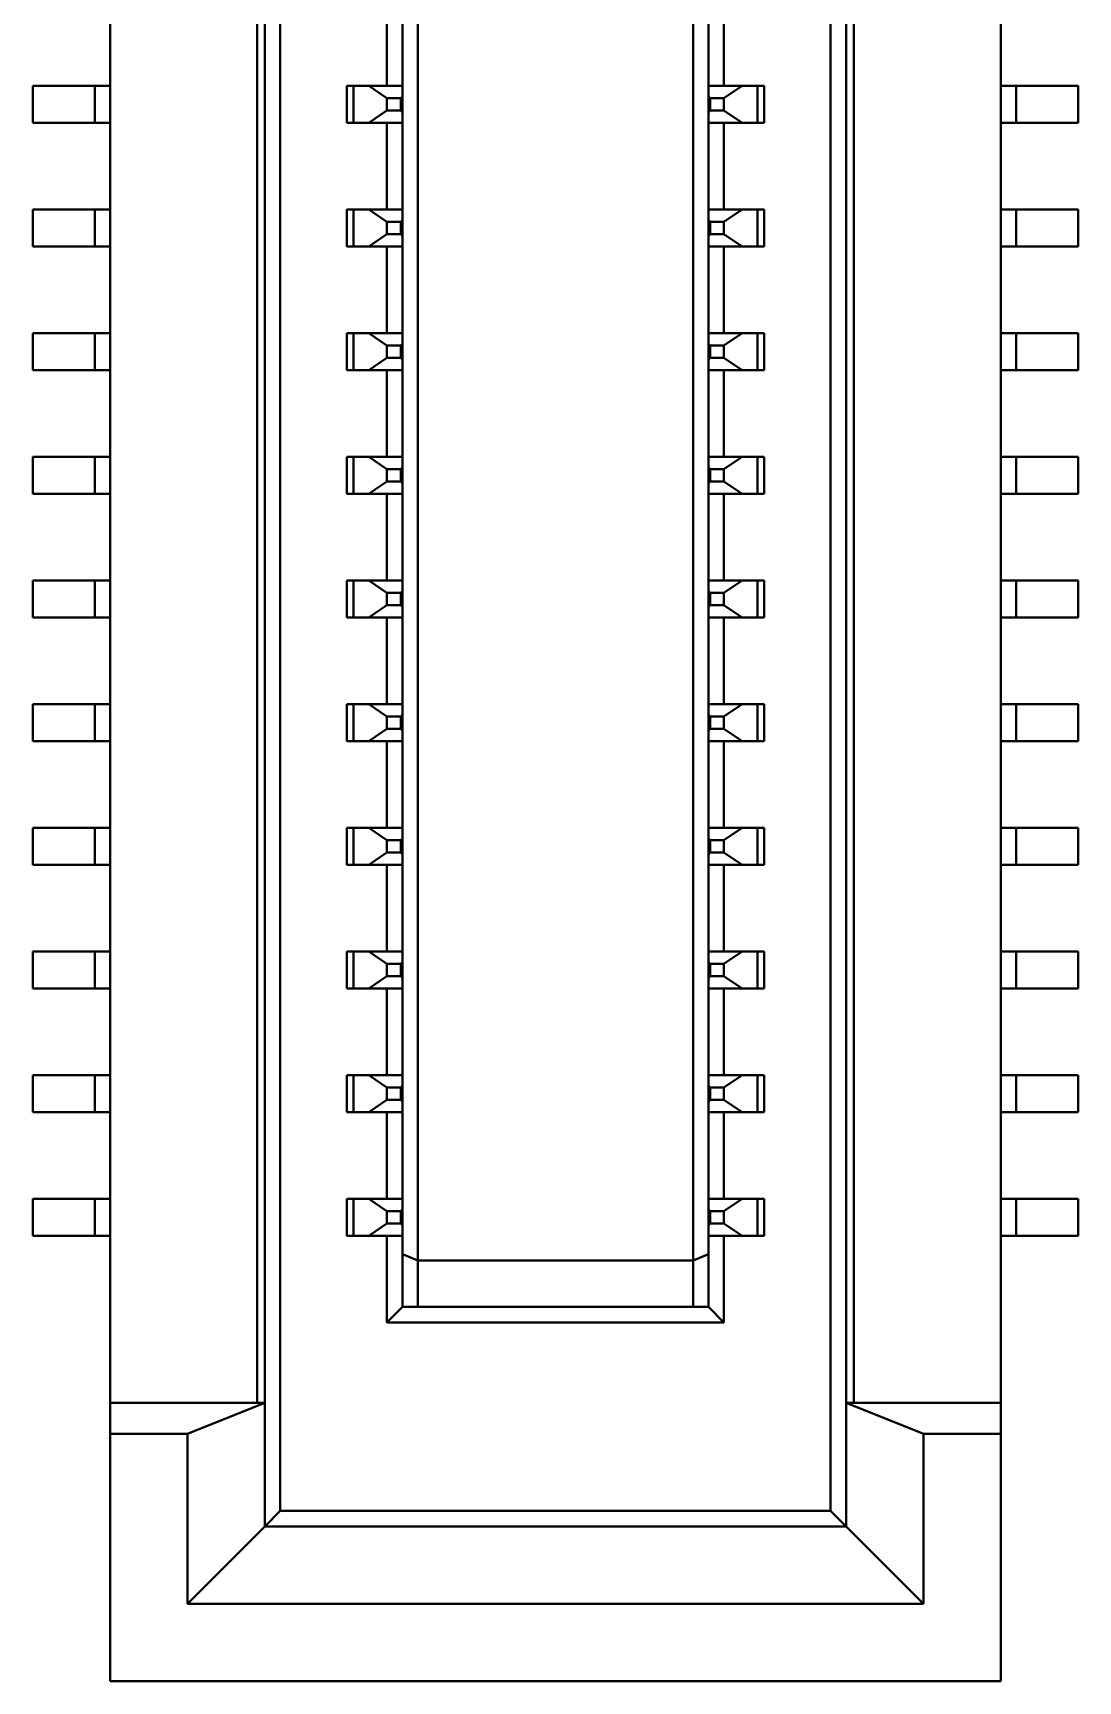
# Model space of a CAD drawing. Header units: millimetres. Extents: x 15 to 205, y 5 to 292.
# Drawn here: x 92.27 to 95.65, y 221.57 to 226.9 of the extents above; entities that cross this region are included whole.
import ezdxf

# ---------------------------------------------------------------- set-up
doc = ezdxf.new("R2010")
doc.units = ezdxf.units.MM
doc.layers.add('Geometries', color=7, linetype='Continuous')

msp = doc.modelspace()

# ---------------------------------------------------------------- linework, layer by layer
at = {"layer": 'Geometries', "linetype": 'Continuous', "lineweight": 40}
for p, q in [((93.0693, 243.6223), (93.0693, 222.1223)), ((94.8493, 222.1223), (94.8493, 243.6223)), ((92.9943, 243.2723), (92.9943, 222.4723)), ((93.0193, 243.2723), (93.0193, 222.4723)), ((94.8993, 243.2723), (94.8993, 222.4723)), ((94.9243, 222.4723), (94.9243, 243.2723)), ((93.5143, 222.9323), (93.5143, 242.8123)), ((94.4043, 242.8123), (94.4043, 222.9323)), ((92.5193, 227.0123), (92.5193, 226.7323)), ((93.4143, 226.7323), (93.4143, 227.0123)), ((93.4643, 227.0123), (93.4643, 226.7323)), ((94.4543, 226.7323), (94.4543, 227.0123)), ((94.5043, 227.0123), (94.5043, 226.7323)), ((95.3993, 227.0123), (95.3993, 226.7323)), ((92.4693, 226.7323), (92.2693, 226.7323)), ((92.2693, 226.6123), (92.2693, 226.7323)), ((92.4693, 226.7323), (92.5193, 226.7323)), ((92.4693, 226.7323), (92.4693, 226.6123)), ((92.5193, 226.7323), (92.5193, 226.6123)), ((93.2843, 226.7323), (93.2843, 226.6123)), ((93.2843, 226.7323), (93.306, 226.7323)), ((93.3061, 226.6123), (93.306, 226.7323)), ((93.306, 226.7323), (93.3556, 226.7323)), ((93.3556, 226.7323), (93.4143, 226.6923)), ((93.3556, 226.7323), (93.4143, 226.7323)), ((93.4143, 226.7323), (93.4643, 226.7323)), ((93.4643, 226.7323), (93.4643, 226.6982)), ((94.5043, 226.7323), (94.4543, 226.7323)), ((94.4543, 226.6982), (94.4543, 226.7323)), ((94.5631, 226.7323), (94.5043, 226.7323)), ((94.5631, 226.7323), (94.5043, 226.6923)), ((94.5631, 226.7323), (94.6126, 226.7323)), ((94.6126, 226.7323), (94.6126, 226.6123)), ((94.6126, 226.7323), (94.6343, 226.7323)), ((94.6343, 226.6123), (94.6343, 226.7323)), ((95.3993, 226.7323), (95.4493, 226.7323)), ((95.3993, 226.7323), (95.3993, 226.6123)), ((95.4493, 226.7323), (95.6493, 226.7323)), ((95.4493, 226.6123), (95.4493, 226.7323)), ((95.6493, 226.6123), (95.6493, 226.7323)), ((93.4143, 226.6523), (93.4143, 226.6923)), ((93.4143, 226.6923), (93.4593, 226.6923)), ((93.4593, 226.6923), (93.4643, 226.6982)), ((93.4593, 226.6523), (93.4593, 226.6923)), ((93.4643, 226.6982), (93.4643, 226.6463)), ((94.4593, 226.6923), (94.4543, 226.6982)), ((94.4543, 226.6463), (94.4543, 226.6982)), ((94.5043, 226.6923), (94.4593, 226.6923)), ((94.4593, 226.6523), (94.4593, 226.6923)), ((94.5043, 226.6523), (94.5043, 226.6923)), ((93.3556, 226.6123), (93.4143, 226.6523)), ((93.4143, 226.6523), (93.4593, 226.6523)), ((93.4593, 226.6523), (93.4643, 226.6463)), ((93.4643, 226.6463), (93.4643, 226.6123)), ((94.4593, 226.6523), (94.4543, 226.6463)), ((94.4543, 226.6123), (94.4543, 226.6463)), ((94.5043, 226.6523), (94.4593, 226.6523)), ((94.5631, 226.6123), (94.5043, 226.6523)), ((92.4693, 226.6123), (92.2693, 226.6123)), ((92.5193, 226.6123), (92.4693, 226.6123)), ((92.5193, 226.6123), (92.5193, 226.3323)), ((93.3061, 226.6123), (93.2843, 226.6123)), ((93.3556, 226.6123), (93.3061, 226.6123)), ((93.4143, 226.6123), (93.3556, 226.6123)), ((93.4143, 226.3323), (93.4143, 226.6123)), ((93.4643, 226.6123), (93.4143, 226.6123)), ((93.4643, 226.6123), (93.4643, 226.3323)), ((94.4543, 226.6123), (94.5043, 226.6123)), ((94.4543, 226.3323), (94.4543, 226.6123)), ((94.5043, 226.6123), (94.5043, 226.3323)), ((94.5043, 226.6123), (94.5631, 226.6123)), ((94.6126, 226.6123), (94.5631, 226.6123)), ((94.6343, 226.6123), (94.6126, 226.6123)), ((95.3993, 226.6123), (95.3993, 226.3323)), ((95.4493, 226.6123), (95.3993, 226.6123)), ((95.4493, 226.6123), (95.6493, 226.6123)), ((92.4693, 226.3323), (92.2693, 226.3323)), ((92.2693, 226.2123), (92.2693, 226.3323)), ((92.4693, 226.3323), (92.4693, 226.2123)), ((92.4693, 226.3323), (92.5193, 226.3323)), ((92.5193, 226.3323), (92.5193, 226.2123)), ((93.2843, 226.3323), (93.306, 226.3323)), ((93.2843, 226.3323), (93.2843, 226.2123)), ((93.306, 226.2123), (93.306, 226.3323)), ((93.306, 226.3323), (93.3556, 226.3323)), ((93.3556, 226.3323), (93.4143, 226.2923)), ((93.3556, 226.3323), (93.4143, 226.3323)), ((93.4143, 226.3323), (93.4643, 226.3323)), ((93.4643, 226.3323), (93.4643, 226.2982)), ((94.5043, 226.3323), (94.4543, 226.3323)), ((94.4543, 226.2982), (94.4543, 226.3323)), ((94.5631, 226.3323), (94.5043, 226.3323)), ((94.5631, 226.3323), (94.5043, 226.2923)), ((94.5631, 226.3323), (94.6126, 226.3323)), ((94.6126, 226.3323), (94.6127, 226.2123)), ((94.6126, 226.3323), (94.6343, 226.3323)), ((94.6343, 226.2123), (94.6343, 226.3323)), ((95.3993, 226.3323), (95.4493, 226.3323)), ((95.3993, 226.3323), (95.3993, 226.2123)), ((95.4493, 226.3323), (95.6493, 226.3323)), ((95.4493, 226.2123), (95.4493, 226.3323)), ((95.6493, 226.2123), (95.6493, 226.3323)), ((93.3556, 226.2123), (93.4143, 226.2523)), ((93.4143, 226.2523), (93.4143, 226.2923)), ((93.4143, 226.2923), (93.4593, 226.2923)), ((93.4143, 226.2523), (93.4593, 226.2523)), ((93.4593, 226.2923), (93.4643, 226.2982)), ((93.4593, 226.2523), (93.4593, 226.2923)), ((93.4593, 226.2523), (93.4643, 226.2463)), ((93.4643, 226.2982), (93.4643, 226.2463)), ((94.4593, 226.2923), (94.4543, 226.2982)), ((94.4543, 226.2463), (94.4543, 226.2982)), ((94.4593, 226.2523), (94.4543, 226.2463)), ((94.5043, 226.2923), (94.4593, 226.2923)), ((94.4593, 226.2523), (94.4593, 226.2923)), ((94.5043, 226.2523), (94.4593, 226.2523)), ((94.5043, 226.2523), (94.5043, 226.2923)), ((94.5631, 226.2123), (94.5043, 226.2523)), ((92.4693, 226.2123), (92.2693, 226.2123)), ((92.5193, 226.2123), (92.4693, 226.2123)), ((92.5193, 226.2123), (92.5193, 225.9323)), ((93.306, 226.2123), (93.2843, 226.2123)), ((93.3556, 226.2123), (93.306, 226.2123)), ((93.4143, 226.2123), (93.3556, 226.2123)), ((93.4143, 225.9323), (93.4143, 226.2123)), ((93.4643, 226.2123), (93.4143, 226.2123)), ((93.4643, 226.2463), (93.4643, 226.2123)), ((93.4643, 226.2123), (93.4643, 225.9323)), ((94.4543, 226.2123), (94.4543, 226.2463)), ((94.4543, 226.2123), (94.5043, 226.2123)), ((94.4543, 225.9323), (94.4543, 226.2123)), ((94.5043, 226.2123), (94.5043, 225.9323)), ((94.5043, 226.2123), (94.5631, 226.2123)), ((94.6127, 226.2123), (94.5631, 226.2123)), ((94.6343, 226.2123), (94.6127, 226.2123)), ((95.4493, 226.2123), (95.3993, 226.2123)), ((95.3993, 226.2123), (95.3993, 225.9323)), ((95.4493, 226.2123), (95.6493, 226.2123)), ((92.4693, 225.9323), (92.2693, 225.9323)), ((92.2693, 225.8123), (92.2693, 225.9323)), ((92.4693, 225.9323), (92.5193, 225.9323)), ((92.4693, 225.9323), (92.4693, 225.8123)), ((92.5193, 225.9323), (92.5193, 225.8123)), ((93.2843, 225.9323), (93.306, 225.9323)), ((93.2843, 225.9323), (93.2843, 225.8123)), ((93.306, 225.8123), (93.306, 225.9323)), ((93.306, 225.9323), (93.3556, 225.9323)), ((93.3556, 225.9323), (93.4143, 225.9323)), ((93.3556, 225.9323), (93.4143, 225.8923)), ((93.4143, 225.9323), (93.4643, 225.9323)), ((93.4643, 225.9323), (93.4643, 225.8982)), ((94.5043, 225.9323), (94.4543, 225.9323)), ((94.4543, 225.8982), (94.4543, 225.9323)), ((94.5631, 225.9323), (94.5043, 225.9323)), ((94.5631, 225.9323), (94.5043, 225.8923)), ((94.5631, 225.9323), (94.6127, 225.9323)), ((94.6127, 225.9323), (94.6343, 225.9323)), ((94.6127, 225.9323), (94.6127, 225.8123)), ((94.6343, 225.8123), (94.6343, 225.9323)), ((95.3993, 225.9323), (95.4493, 225.9323)), ((95.3993, 225.9323), (95.3993, 225.8123)), ((95.4493, 225.9323), (95.6493, 225.9323)), ((95.4493, 225.8123), (95.4493, 225.9323)), ((95.6493, 225.8123), (95.6493, 225.9323)), ((93.4143, 225.8523), (93.4143, 225.8923)), ((93.4143, 225.8923), (93.4593, 225.8923)), ((93.4593, 225.8923), (93.4643, 225.8982)), ((93.4593, 225.8523), (93.4593, 225.8923)), ((93.4643, 225.8982), (93.4643, 225.8463)), ((94.4593, 225.8923), (94.4543, 225.8982)), ((94.4543, 225.8463), (94.4543, 225.8982)), ((94.4593, 225.8523), (94.4593, 225.8923)), ((94.5043, 225.8923), (94.4593, 225.8923)), ((94.5043, 225.8523), (94.5043, 225.8923)), ((93.3556, 225.8123), (93.4143, 225.8523)), ((93.4143, 225.8523), (93.4593, 225.8523)), ((93.4593, 225.8523), (93.4643, 225.8463)), ((93.4643, 225.8463), (93.4643, 225.8123)), ((94.4593, 225.8523), (94.4543, 225.8463)), ((94.4543, 225.8123), (94.4543, 225.8463)), ((94.5043, 225.8523), (94.4593, 225.8523)), ((94.5631, 225.8123), (94.5043, 225.8523)), ((92.4693, 225.8123), (92.2693, 225.8123)), ((92.5193, 225.8123), (92.4693, 225.8123)), ((92.5193, 225.8123), (92.5193, 225.5323)), ((93.306, 225.8123), (93.2843, 225.8123)), ((93.3556, 225.8123), (93.306, 225.8123)), ((93.4143, 225.8123), (93.3556, 225.8123)), ((93.4643, 225.8123), (93.4143, 225.8123)), ((93.4143, 225.5323), (93.4143, 225.8123)), ((93.4643, 225.8123), (93.4643, 225.5323)), ((94.4543, 225.8123), (94.5043, 225.8123)), ((94.4543, 225.5323), (94.4543, 225.8123)), ((94.5043, 225.8123), (94.5043, 225.5323)), ((94.5043, 225.8123), (94.5631, 225.8123)), ((94.6127, 225.8123), (94.5631, 225.8123)), ((94.6343, 225.8123), (94.6127, 225.8123)), ((95.4493, 225.8123), (95.3993, 225.8123)), ((95.3993, 225.8123), (95.3993, 225.5323)), ((95.4493, 225.8123), (95.6493, 225.8123)), ((92.4693, 225.5323), (92.2693, 225.5323)), ((92.2693, 225.4123), (92.2693, 225.5323)), ((92.4693, 225.5323), (92.5193, 225.5323)), ((92.4693, 225.5323), (92.4693, 225.4123)), ((92.5193, 225.5323), (92.5193, 225.4123)), ((93.2843, 225.5323), (93.306, 225.5323)), ((93.2843, 225.5323), (93.2843, 225.4123)), ((93.3061, 225.4123), (93.306, 225.5323)), ((93.306, 225.5323), (93.3556, 225.5323)), ((93.3556, 225.5323), (93.4143, 225.5323)), ((93.3556, 225.5323), (93.4143, 225.4923)), ((93.4143, 225.5323), (93.4643, 225.5323)), ((93.4643, 225.5323), (93.4643, 225.4982)), ((94.5043, 225.5323), (94.4543, 225.5323)), ((94.4543, 225.4982), (94.4543, 225.5323)), ((94.5631, 225.5323), (94.5043, 225.5323)), ((94.5631, 225.5323), (94.5043, 225.4923)), ((94.5631, 225.5323), (94.6127, 225.5323)), ((94.6127, 225.5323), (94.6127, 225.4123)), ((94.6127, 225.5323), (94.6343, 225.5323)), ((94.6343, 225.4123), (94.6343, 225.5323)), ((95.3993, 225.5323), (95.4493, 225.5323)), ((95.3993, 225.5323), (95.3993, 225.4123)), ((95.4493, 225.5323), (95.6493, 225.5323)), ((95.4493, 225.4123), (95.4493, 225.5323)), ((95.6493, 225.4123), (95.6493, 225.5323)), ((93.3556, 225.4123), (93.4143, 225.4523)), ((93.4143, 225.4523), (93.4143, 225.4923)), ((93.4143, 225.4923), (93.4593, 225.4923)), ((93.4143, 225.4523), (93.4593, 225.4523)), ((93.4593, 225.4923), (93.4643, 225.4982)), ((93.4593, 225.4523), (93.4593, 225.4923)), ((93.4593, 225.4523), (93.4643, 225.4463)), ((93.4643, 225.4982), (93.4643, 225.4463)), ((94.4593, 225.4923), (94.4543, 225.4982)), ((94.4543, 225.4463), (94.4543, 225.4982)), ((94.4593, 225.4523), (94.4543, 225.4463)), ((94.4593, 225.4523), (94.4593, 225.4923)), ((94.5043, 225.4923), (94.4593, 225.4923)), ((94.5043, 225.4523), (94.4593, 225.4523)), ((94.5043, 225.4523), (94.5043, 225.4923)), ((94.5631, 225.4123), (94.5043, 225.4523)), ((92.4693, 225.4123), (92.2693, 225.4123)), ((92.5193, 225.4123), (92.4693, 225.4123)), ((92.5193, 225.4123), (92.5193, 225.1323)), ((93.3061, 225.4123), (93.2843, 225.4123)), ((93.3556, 225.4123), (93.3061, 225.4123)), ((93.4143, 225.4123), (93.3556, 225.4123)), ((93.4143, 225.1323), (93.4143, 225.4123)), ((93.4643, 225.4123), (93.4143, 225.4123)), ((93.4643, 225.4463), (93.4643, 225.4123)), ((93.4643, 225.4123), (93.4643, 225.1323)), ((94.4543, 225.4123), (94.4543, 225.4463)), ((94.4543, 225.4123), (94.5043, 225.4123)), ((94.4543, 225.1323), (94.4543, 225.4123)), ((94.5043, 225.4123), (94.5043, 225.1323)), ((94.5043, 225.4123), (94.5631, 225.4123)), ((94.6127, 225.4123), (94.5631, 225.4123)), ((94.6343, 225.4123), (94.6127, 225.4123)), ((95.3993, 225.4123), (95.3993, 225.1323)), ((95.4493, 225.4123), (95.3993, 225.4123)), ((95.4493, 225.4123), (95.6493, 225.4123)), ((92.2693, 225.0123), (92.2693, 225.1323)), ((92.4693, 225.1323), (92.2693, 225.1323)), ((92.4693, 225.1323), (92.5193, 225.1323)), ((92.4693, 225.1323), (92.4693, 225.0123)), ((92.5193, 225.1323), (92.5193, 225.0123)), ((93.2843, 225.1323), (93.306, 225.1323)), ((93.2843, 225.1323), (93.2843, 225.0123)), ((93.306, 225.0123), (93.306, 225.1323)), ((93.306, 225.1323), (93.3556, 225.1323)), ((93.3556, 225.1323), (93.4143, 225.0923)), ((93.3556, 225.1323), (93.4143, 225.1323)), ((93.4143, 225.1323), (93.4643, 225.1323)), ((93.4643, 225.1323), (93.4643, 225.0982)), ((94.5043, 225.1323), (94.4543, 225.1323)), ((94.4543, 225.0982), (94.4543, 225.1323)), ((94.5631, 225.1323), (94.5043, 225.1323)), ((94.5631, 225.1323), (94.5043, 225.0923)), ((94.5631, 225.1323), (94.6126, 225.1323)), ((94.6126, 225.1323), (94.6343, 225.1323)), ((94.6126, 225.1323), (94.6127, 225.0123)), ((94.6343, 225.0123), (94.6343, 225.1323)), ((95.3993, 225.1323), (95.4493, 225.1323)), ((95.3993, 225.1323), (95.3993, 225.0123)), ((95.4493, 225.1323), (95.6493, 225.1323)), ((95.4493, 225.0123), (95.4493, 225.1323)), ((95.6493, 225.0123), (95.6493, 225.1323)), ((93.4143, 225.0523), (93.4143, 225.0923)), ((93.4143, 225.0923), (93.4593, 225.0923)), ((93.4593, 225.0923), (93.4643, 225.0982)), ((93.4593, 225.0523), (93.4593, 225.0923)), ((93.4643, 225.0982), (93.4643, 225.0463)), ((94.4593, 225.0923), (94.4543, 225.0982)), ((94.4543, 225.0463), (94.4543, 225.0982)), ((94.5043, 225.0923), (94.4593, 225.0923)), ((94.4593, 225.0523), (94.4593, 225.0923)), ((94.5043, 225.0523), (94.5043, 225.0923)), ((93.3556, 225.0123), (93.4143, 225.0523)), ((93.4143, 225.0523), (93.4593, 225.0523)), ((93.4593, 225.0523), (93.4643, 225.0463)), ((93.4643, 225.0463), (93.4643, 225.0123)), ((94.4593, 225.0523), (94.4543, 225.0463)), ((94.4543, 225.0123), (94.4543, 225.0463)), ((94.5043, 225.0523), (94.4593, 225.0523)), ((94.5631, 225.0123), (94.5043, 225.0523)), ((92.4693, 225.0123), (92.2693, 225.0123)), ((92.5193, 225.0123), (92.4693, 225.0123)), ((92.5193, 225.0123), (92.5193, 224.7323)), ((93.306, 225.0123), (93.2843, 225.0123)), ((93.3556, 225.0123), (93.306, 225.0123)), ((93.4143, 225.0123), (93.3556, 225.0123)), ((93.4143, 224.7323), (93.4143, 225.0123)), ((93.4643, 225.0123), (93.4143, 225.0123)), ((93.4643, 225.0123), (93.4643, 224.7323)), ((94.4543, 225.0123), (94.5043, 225.0123)), ((94.4543, 224.7323), (94.4543, 225.0123)), ((94.5043, 225.0123), (94.5043, 224.7323)), ((94.5043, 225.0123), (94.5631, 225.0123)), ((94.6127, 225.0123), (94.5631, 225.0123)), ((94.6343, 225.0123), (94.6127, 225.0123)), ((95.4493, 225.0123), (95.3993, 225.0123)), ((95.3993, 225.0123), (95.3993, 224.7323)), ((95.4493, 225.0123), (95.6493, 225.0123)), ((92.4693, 224.7323), (92.2693, 224.7323)), ((92.2693, 224.6123), (92.2693, 224.7323)), ((92.4693, 224.7323), (92.5193, 224.7323)), ((92.4693, 224.7323), (92.4693, 224.6123)), ((92.5193, 224.7323), (92.5193, 224.6123)), ((93.2843, 224.7323), (93.306, 224.7323)), ((93.2843, 224.7323), (93.2843, 224.6123)), ((93.3061, 224.6123), (93.306, 224.7323)), ((93.306, 224.7323), (93.3556, 224.7323)), ((93.3556, 224.7323), (93.4143, 224.7323)), ((93.3556, 224.7323), (93.4143, 224.6923)), ((93.4143, 224.7323), (93.4643, 224.7323)), ((93.4643, 224.7323), (93.4643, 224.6982)), ((94.5043, 224.7323), (94.4543, 224.7323)), ((94.4543, 224.6982), (94.4543, 224.7323)), ((94.5631, 224.7323), (94.5043, 224.7323)), ((94.5631, 224.7323), (94.5043, 224.6923)), ((94.5631, 224.7323), (94.6126, 224.7323)), ((94.6126, 224.7323), (94.6343, 224.7323)), ((94.6126, 224.7323), (94.6126, 224.6123)), ((94.6343, 224.6123), (94.6343, 224.7323)), ((95.3993, 224.7323), (95.4493, 224.7323)), ((95.3993, 224.7323), (95.3993, 224.6123)), ((95.4493, 224.6123), (95.4493, 224.7323)), ((95.4493, 224.7323), (95.6493, 224.7323)), ((95.6493, 224.6123), (95.6493, 224.7323)), ((93.3556, 224.6123), (93.4143, 224.6523)), ((93.4143, 224.6923), (93.4593, 224.6923)), ((93.4143, 224.6523), (93.4143, 224.6923)), ((93.4143, 224.6523), (93.4593, 224.6523)), ((93.4593, 224.6923), (93.4643, 224.6982)), ((93.4593, 224.6523), (93.4593, 224.6923)), ((93.4593, 224.6523), (93.4643, 224.6463)), ((93.4643, 224.6982), (93.4643, 224.6463)), ((94.4593, 224.6923), (94.4543, 224.6982)), ((94.4543, 224.6463), (94.4543, 224.6982)), ((94.4593, 224.6523), (94.4543, 224.6463)), ((94.5043, 224.6923), (94.4593, 224.6923)), ((94.4593, 224.6523), (94.4593, 224.6923)), ((94.5043, 224.6523), (94.4593, 224.6523)), ((94.5043, 224.6523), (94.5043, 224.6923)), ((94.5631, 224.6123), (94.5043, 224.6523)), ((92.4693, 224.6123), (92.2693, 224.6123)), ((92.5193, 224.6123), (92.4693, 224.6123)), ((92.5193, 224.6123), (92.5193, 224.3323)), ((93.3061, 224.6123), (93.2843, 224.6123)), ((93.3556, 224.6123), (93.3061, 224.6123)), ((93.4143, 224.6123), (93.3556, 224.6123)), ((93.4643, 224.6123), (93.4143, 224.6123)), ((93.4143, 224.3323), (93.4143, 224.6123)), ((93.4643, 224.6463), (93.4643, 224.6123)), ((93.4643, 224.6123), (93.4643, 224.3323)), ((94.4543, 224.6123), (94.4543, 224.6463)), ((94.4543, 224.6123), (94.5043, 224.6123)), ((94.4543, 224.3323), (94.4543, 224.6123)), ((94.5043, 224.6123), (94.5043, 224.3323)), ((94.5043, 224.6123), (94.5631, 224.6123)), ((94.6126, 224.6123), (94.5631, 224.6123)), ((94.6343, 224.6123), (94.6126, 224.6123)), ((95.4493, 224.6123), (95.3993, 224.6123)), ((95.3993, 224.6123), (95.3993, 224.3323)), ((95.4493, 224.6123), (95.6493, 224.6123)), ((92.4693, 224.3323), (92.2693, 224.3323)), ((92.2693, 224.2123), (92.2693, 224.3323)), ((92.4693, 224.3323), (92.5193, 224.3323)), ((92.4693, 224.3323), (92.4693, 224.2123)), ((92.5193, 224.3323), (92.5193, 224.2123)), ((93.2843, 224.3323), (93.306, 224.3323)), ((93.2843, 224.3323), (93.2843, 224.2123)), ((93.3061, 224.2123), (93.306, 224.3323)), ((93.306, 224.3323), (93.3556, 224.3323)), ((93.3556, 224.3323), (93.4143, 224.3323)), ((93.3556, 224.3323), (93.4143, 224.2923)), ((93.4143, 224.3323), (93.4643, 224.3323)), ((93.4643, 224.3323), (93.4643, 224.2982)), ((94.5043, 224.3323), (94.4543, 224.3323)), ((94.4543, 224.2982), (94.4543, 224.3323)), ((94.5631, 224.3323), (94.5043, 224.3323)), ((94.5631, 224.3323), (94.5043, 224.2923)), ((94.5631, 224.3323), (94.6127, 224.3323)), ((94.6127, 224.3323), (94.6343, 224.3323)), ((94.6127, 224.3323), (94.6127, 224.2123)), ((94.6343, 224.2123), (94.6343, 224.3323)), ((95.3993, 224.3323), (95.4493, 224.3323)), ((95.3993, 224.3323), (95.3993, 224.2123)), ((95.4493, 224.3323), (95.6493, 224.3323)), ((95.4493, 224.2123), (95.4493, 224.3323)), ((95.6493, 224.2123), (95.6493, 224.3323)), ((93.4143, 224.2523), (93.4143, 224.2923)), ((93.4143, 224.2923), (93.4593, 224.2923)), ((93.4593, 224.2923), (93.4643, 224.2982)), ((93.4593, 224.2523), (93.4593, 224.2923)), ((93.4643, 224.2982), (93.4643, 224.2463)), ((94.4593, 224.2923), (94.4543, 224.2982)), ((94.4543, 224.2463), (94.4543, 224.2982)), ((94.5043, 224.2923), (94.4593, 224.2923)), ((94.4593, 224.2523), (94.4593, 224.2923)), ((94.5043, 224.2523), (94.5043, 224.2923)), ((93.3556, 224.2123), (93.4143, 224.2523)), ((93.4143, 224.2523), (93.4593, 224.2523)), ((93.4593, 224.2523), (93.4643, 224.2463)), ((93.4643, 224.2463), (93.4643, 224.2123)), ((94.4593, 224.2523), (94.4543, 224.2463)), ((94.4543, 224.2123), (94.4543, 224.2463)), ((94.5043, 224.2523), (94.4593, 224.2523)), ((94.5631, 224.2123), (94.5043, 224.2523)), ((92.4693, 224.2123), (92.2693, 224.2123)), ((92.5193, 224.2123), (92.4693, 224.2123)), ((92.5193, 224.2123), (92.5193, 223.9323)), ((93.3061, 224.2123), (93.2843, 224.2123)), ((93.3556, 224.2123), (93.3061, 224.2123)), ((93.4143, 224.2123), (93.3556, 224.2123)), ((93.4143, 223.9323), (93.4143, 224.2123)), ((93.4643, 224.2123), (93.4143, 224.2123)), ((93.4643, 224.2123), (93.4643, 223.9323)), ((94.4543, 224.2123), (94.5043, 224.2123)), ((94.4543, 223.9323), (94.4543, 224.2123)), ((94.5043, 224.2123), (94.5631, 224.2123)), ((94.5043, 224.2123), (94.5043, 223.9323)), ((94.6127, 224.2123), (94.5631, 224.2123)), ((94.6343, 224.2123), (94.6127, 224.2123)), ((95.4493, 224.2123), (95.3993, 224.2123)), ((95.3993, 224.2123), (95.3993, 223.9323)), ((95.4493, 224.2123), (95.6493, 224.2123)), ((92.4693, 223.9323), (92.2693, 223.9323)), ((92.2693, 223.8123), (92.2693, 223.9323)), ((92.4693, 223.9323), (92.5193, 223.9323)), ((92.4693, 223.9323), (92.4693, 223.8123)), ((92.5193, 223.9323), (92.5193, 223.8123)), ((93.2843, 223.9323), (93.306, 223.9323)), ((93.2843, 223.9323), (93.2843, 223.8123)), ((93.3061, 223.8123), (93.306, 223.9323)), ((93.306, 223.9323), (93.3556, 223.9323)), ((93.3556, 223.9323), (93.4143, 223.8923)), ((93.3556, 223.9323), (93.4143, 223.9323)), ((93.4143, 223.9323), (93.4643, 223.9323)), ((93.4643, 223.9323), (93.4643, 223.8982)), ((94.5043, 223.9323), (94.4543, 223.9323)), ((94.4543, 223.8982), (94.4543, 223.9323)), ((94.5631, 223.9323), (94.5043, 223.9323)), ((94.5631, 223.9323), (94.5043, 223.8923)), ((94.5631, 223.9323), (94.6127, 223.9323)), ((94.6127, 223.9323), (94.6343, 223.9323)), ((94.6127, 223.9323), (94.6127, 223.8123)), ((94.6343, 223.8123), (94.6343, 223.9323)), ((95.3993, 223.9323), (95.4493, 223.9323)), ((95.3993, 223.9323), (95.3993, 223.8123)), ((95.4493, 223.9323), (95.6493, 223.9323)), ((95.4493, 223.8123), (95.4493, 223.9323)), ((95.6493, 223.8123), (95.6493, 223.9323)), ((93.3556, 223.8123), (93.4143, 223.8523)), ((93.4143, 223.8523), (93.4143, 223.8923)), ((93.4143, 223.8923), (93.4593, 223.8923)), ((93.4143, 223.8523), (93.4593, 223.8523)), ((93.4593, 223.8923), (93.4643, 223.8982)), ((93.4593, 223.8523), (93.4593, 223.8923)), ((93.4593, 223.8523), (93.4643, 223.8463)), ((93.4643, 223.8982), (93.4643, 223.8463)), ((94.4593, 223.8923), (94.4543, 223.8982)), ((94.4543, 223.8463), (94.4543, 223.8982)), ((94.4593, 223.8523), (94.4543, 223.8463)), ((94.4593, 223.8523), (94.4593, 223.8923)), ((94.5043, 223.8923), (94.4593, 223.8923)), ((94.5043, 223.8523), (94.4593, 223.8523)), ((94.5043, 223.8523), (94.5043, 223.8923)), ((94.5631, 223.8123), (94.5043, 223.8523)), ((92.4693, 223.8123), (92.2693, 223.8123)), ((92.5193, 223.8123), (92.4693, 223.8123)), ((92.5193, 223.8123), (92.5193, 223.5323)), ((93.3061, 223.8123), (93.2843, 223.8123)), ((93.3556, 223.8123), (93.3061, 223.8123)), ((93.4143, 223.8123), (93.3556, 223.8123)), ((93.4143, 223.5323), (93.4143, 223.8123)), ((93.4643, 223.8123), (93.4143, 223.8123)), ((93.4643, 223.8463), (93.4643, 223.8123)), ((93.4643, 223.8123), (93.4643, 223.5323)), ((94.4543, 223.8123), (94.4543, 223.8463)), ((94.4543, 223.8123), (94.5043, 223.8123)), ((94.4543, 223.5323), (94.4543, 223.8123)), ((94.5043, 223.8123), (94.5631, 223.8123)), ((94.5043, 223.8123), (94.5043, 223.5323)), ((94.6127, 223.8123), (94.5631, 223.8123)), ((94.6343, 223.8123), (94.6127, 223.8123)), ((95.4493, 223.8123), (95.3993, 223.8123)), ((95.3993, 223.8123), (95.3993, 223.5323)), ((95.4493, 223.8123), (95.6493, 223.8123)), ((92.2693, 223.4123), (92.2693, 223.5323)), ((92.4693, 223.5323), (92.2693, 223.5323)), ((92.4693, 223.5323), (92.4693, 223.4123)), ((92.4693, 223.5323), (92.5193, 223.5323)), ((92.5193, 223.5323), (92.5193, 223.4123)), ((93.2843, 223.5323), (93.3061, 223.5323)), ((93.2843, 223.5323), (93.2843, 223.4123)), ((93.306, 223.4123), (93.3061, 223.5323)), ((93.3061, 223.5323), (93.3556, 223.5323)), ((93.3556, 223.5323), (93.4143, 223.5323)), ((93.3556, 223.5323), (93.4143, 223.4923)), ((93.4143, 223.5323), (93.4643, 223.5323)), ((93.4643, 223.5323), (93.4643, 223.4982)), ((94.4543, 223.4982), (94.4543, 223.5323)), ((94.5043, 223.5323), (94.4543, 223.5323)), ((94.5631, 223.5323), (94.5043, 223.5323)), ((94.5631, 223.5323), (94.5043, 223.4923)), ((94.5631, 223.5323), (94.6126, 223.5323)), ((94.6126, 223.5323), (94.6127, 223.4123)), ((94.6126, 223.5323), (94.6343, 223.5323)), ((94.6343, 223.4123), (94.6343, 223.5323)), ((95.3993, 223.5323), (95.4493, 223.5323)), ((95.3993, 223.5323), (95.3993, 223.4123)), ((95.4493, 223.5323), (95.6493, 223.5323)), ((95.4493, 223.4123), (95.4493, 223.5323)), ((95.6493, 223.4123), (95.6493, 223.5323)), ((93.4143, 223.4523), (93.4143, 223.4923)), ((93.4143, 223.4923), (93.4593, 223.4923)), ((93.4593, 223.4923), (93.4643, 223.4982)), ((93.4593, 223.4523), (93.4593, 223.4923)), ((93.4643, 223.4982), (93.4643, 223.4463)), ((94.4593, 223.4923), (94.4543, 223.4982)), ((94.4543, 223.4463), (94.4543, 223.4982)), ((94.4593, 223.4523), (94.4593, 223.4923)), ((94.5043, 223.4923), (94.4593, 223.4923)), ((94.5043, 223.4523), (94.5043, 223.4923)), ((93.3556, 223.4123), (93.4143, 223.4523)), ((93.4143, 223.4523), (93.4593, 223.4523)), ((93.4593, 223.4523), (93.4643, 223.4463)), ((93.4643, 223.4463), (93.4643, 223.4123)), ((94.4593, 223.4523), (94.4543, 223.4463)), ((94.4543, 223.4123), (94.4543, 223.4463)), ((94.5043, 223.4523), (94.4593, 223.4523)), ((94.5631, 223.4123), (94.5043, 223.4523)), ((92.4693, 223.4123), (92.2693, 223.4123)), ((92.5193, 223.4123), (92.4693, 223.4123)), ((92.5193, 223.4123), (92.5193, 223.1323)), ((93.306, 223.4123), (93.2843, 223.4123)), ((93.3556, 223.4123), (93.306, 223.4123)), ((93.4143, 223.4123), (93.3556, 223.4123)), ((93.4143, 223.1323), (93.4143, 223.4123)), ((93.4643, 223.4123), (93.4143, 223.4123)), ((93.4643, 223.4123), (93.4643, 223.1323)), ((94.4543, 223.4123), (94.5043, 223.4123)), ((94.4543, 223.1323), (94.4543, 223.4123)), ((94.5043, 223.4123), (94.5043, 223.1323)), ((94.5043, 223.4123), (94.5631, 223.4123)), ((94.6127, 223.4123), (94.5631, 223.4123)), ((94.6343, 223.4123), (94.6127, 223.4123)), ((95.4493, 223.4123), (95.3993, 223.4123)), ((95.3993, 223.4123), (95.3993, 223.1323)), ((95.4493, 223.4123), (95.6493, 223.4123)), ((92.4693, 223.1323), (92.2693, 223.1323)), ((92.2693, 223.0123), (92.2693, 223.1323)), ((92.4693, 223.1323), (92.5193, 223.1323)), ((92.4693, 223.1323), (92.4693, 223.0123)), ((92.5193, 223.1323), (92.5193, 223.0123)), ((93.2843, 223.1323), (93.2843, 223.0123)), ((93.2843, 223.1323), (93.306, 223.1323)), ((93.3061, 223.0123), (93.306, 223.1323)), ((93.306, 223.1323), (93.3556, 223.1323)), ((93.3556, 223.1323), (93.4143, 223.0923)), ((93.3556, 223.1323), (93.4143, 223.1323)), ((93.4143, 223.1323), (93.4643, 223.1323)), ((93.4643, 223.1323), (93.4643, 223.0982)), ((94.4543, 223.0982), (94.4543, 223.1323)), ((94.5043, 223.1323), (94.4543, 223.1323)), ((94.5631, 223.1323), (94.5043, 223.0923)), ((94.5631, 223.1323), (94.5043, 223.1323)), ((94.5631, 223.1323), (94.6126, 223.1323)), ((94.6126, 223.1323), (94.6343, 223.1323)), ((94.6126, 223.1323), (94.6126, 223.0123)), ((94.6343, 223.0123), (94.6343, 223.1323)), ((95.3993, 223.1323), (95.4493, 223.1323)), ((95.3993, 223.1323), (95.3993, 223.0123)), ((95.4493, 223.1323), (95.6493, 223.1323)), ((95.4493, 223.0123), (95.4493, 223.1323)), ((95.6493, 223.0123), (95.6493, 223.1323)), ((93.3556, 223.0123), (93.4143, 223.0523)), ((93.4143, 223.0523), (93.4143, 223.0923)), ((93.4143, 223.0923), (93.4593, 223.0923)), ((93.4143, 223.0523), (93.4593, 223.0523)), ((93.4593, 223.0923), (93.4643, 223.0982)), ((93.4593, 223.0523), (93.4593, 223.0923)), ((93.4593, 223.0523), (93.4643, 223.0463)), ((93.4643, 223.0982), (93.4643, 223.0463)), ((94.4593, 223.0923), (94.4543, 223.0982)), ((94.4543, 223.0463), (94.4543, 223.0982)), ((94.4593, 223.0523), (94.4543, 223.0463)), ((94.5043, 223.0923), (94.4593, 223.0923)), ((94.4593, 223.0523), (94.4593, 223.0923)), ((94.5043, 223.0523), (94.4593, 223.0523)), ((94.5043, 223.0523), (94.5043, 223.0923)), ((94.5631, 223.0123), (94.5043, 223.0523)), ((92.4693, 223.0123), (92.2693, 223.0123)), ((92.5193, 223.0123), (92.4693, 223.0123)), ((92.5193, 223.0123), (92.5193, 222.4723)), ((93.3061, 223.0123), (93.2843, 223.0123)), ((93.3556, 223.0123), (93.3061, 223.0123)), ((93.4143, 223.0123), (93.3556, 223.0123)), ((93.4143, 222.7323), (93.4143, 223.0123)), ((93.4643, 223.0123), (93.4143, 223.0123)), ((93.4643, 223.0463), (93.4643, 223.0123)), ((93.4643, 223.0123), (93.4643, 222.953)), ((94.4543, 223.0123), (94.4543, 223.0463)), ((94.4543, 223.0123), (94.5043, 223.0123)), ((94.4543, 222.953), (94.4543, 223.0123)), ((94.5043, 223.0123), (94.5631, 223.0123)), ((94.5043, 223.0123), (94.5043, 222.7323)), ((94.6126, 223.0123), (94.5631, 223.0123)), ((94.6343, 223.0123), (94.6126, 223.0123)), ((95.4493, 223.0123), (95.3993, 223.0123)), ((95.3993, 223.0123), (95.3993, 222.4723)), ((95.4493, 223.0123), (95.6493, 223.0123)), ((93.5143, 222.9323), (93.4643, 222.953)), ((93.4643, 222.7823), (93.4643, 222.953)), ((94.4043, 222.9323), (94.4543, 222.953)), ((94.4543, 222.953), (94.4543, 222.7823)), ((93.5143, 222.9323), (94.4043, 222.9323)), ((93.5143, 222.9323), (93.5143, 222.7823)), ((94.4043, 222.9323), (94.4043, 222.7823)), ((93.4643, 222.7823), (93.4143, 222.7323)), ((94.5043, 222.7323), (93.4143, 222.7323)), ((93.4643, 222.7823), (93.5143, 222.7823)), ((94.4043, 222.7823), (93.5143, 222.7823)), ((94.4543, 222.7823), (94.4043, 222.7823)), ((94.4543, 222.7823), (94.5043, 222.7323)), ((92.5193, 222.4723), (92.9943, 222.4723)), ((92.5193, 222.3723), (92.5193, 222.4723)), ((93.0193, 222.4723), (92.7693, 222.3723)), ((93.0193, 222.4723), (92.9943, 222.4723)), ((93.0193, 222.0723), (93.0193, 222.4723)), ((94.8993, 222.4723), (94.9243, 222.4723)), ((95.1493, 222.3723), (94.8993, 222.4723)), ((94.8993, 222.4723), (94.8993, 222.0723)), ((94.9243, 222.4723), (95.3993, 222.4723)), ((95.3993, 222.4723), (95.3993, 222.3723)), ((92.5193, 222.3723), (92.7693, 222.3723)), ((92.5193, 221.5723), (92.5193, 222.3723)), ((92.7693, 221.8223), (92.7693, 222.3723)), ((95.3993, 222.3723), (95.1493, 222.3723)), ((95.1493, 221.8223), (95.1493, 222.3723)), ((95.3993, 221.5723), (95.3993, 222.3723)), ((93.0693, 222.1223), (93.0193, 222.0723)), ((94.8493, 222.1223), (93.0693, 222.1223)), ((94.8493, 222.1223), (94.8993, 222.0723)), ((93.0193, 222.0723), (92.7693, 221.8223)), ((94.8993, 222.0723), (93.0193, 222.0723)), ((94.8993, 222.0723), (95.1493, 221.8223)), ((92.7693, 221.8223), (95.1493, 221.8223)), ((95.3993, 221.5723), (92.5193, 221.5723))]:
    msp.add_line(p, q, dxfattribs=at)

doc.saveas('drawing.dxf')
